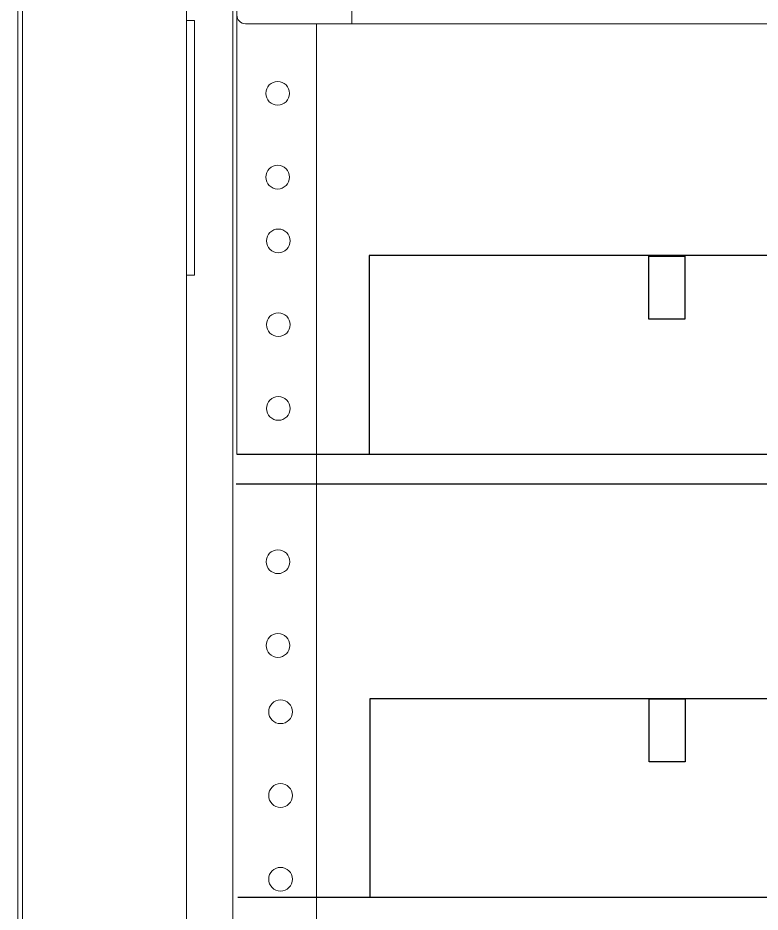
# Model space of a CAD drawing. Header units: inches. Extents: x 29 to 2254, y 8 to 2046.
# Drawn here: x 29.03 to 34.17, y 24.77 to 30.96 of the extents above; entities that cross this region are included whole.
import ezdxf

# ---------------------------------------------------------------- set-up
doc = ezdxf.new("R2010")
doc.units = ezdxf.units.IN
doc.header["$MEASUREMENT"] = 0
doc.layers.add('AV3', color=7, linetype='Continuous')

msp = doc.modelspace()

# ---------------------------------------------------------------- linework, layer by layer
at = {"color": 7, "linetype": 'Continuous', "lineweight": 18}
for p, q in [((29.0612, 47.6448), (29.0612, 14.712)), ((30.1984, 46.3235), (30.1984, 16.0334)), ((30.5178, 46.3235), (30.5178, 16.0334)), ((29.0291, 16.1076), (29.0291, 46.1493)), ((30.5466, 31.1637), (30.5466, 27.9433)), ((30.1984, 30.9463), (30.2393, 30.9463)), ((30.2393, 30.9463), (30.2532, 30.9463)), ((30.2532, 30.9463), (30.2532, 29.1833)), ((31.0981, 30.9245), (31.0981, 16.556)), ((30.2393, 29.1833), (30.1984, 29.1833)), ((30.2532, 29.1833), (30.2393, 29.1833))]:
    msp.add_line(p, q, dxfattribs=at)
for centre in [(30.8291, 30.4418), (30.8291, 29.8615), (30.8336, 29.4199), (30.8336, 28.8396), (30.8336, 28.2594), (30.831, 27.1976), (30.831, 26.6174), (30.8492, 26.1584), (30.8492, 25.5782), (30.8492, 24.9979)]:
    msp.add_circle(centre, 0.0822, dxfattribs=at)
at = {"color": 0, "lineweight": 5}
for points in [[(31.3435, 30.9245), (31.3435, 30.9245), (31.3435, 32.4999), (31.3435, 32.4999)], [(30.605, 30.9245), (30.605, 30.9245), (31.3435, 30.9245), (31.3435, 30.9245)], [(47.3566, 30.9245), (47.3566, 30.9245), (31.3435, 30.9245), (31.3435, 30.9245)], [(31.3435, 30.9245), (31.3435, 30.9245), (31.3435, 30.9245), (31.3435, 30.9245)]]:
    msp.add_open_spline(points, degree=3, dxfattribs=at)
msp.add_open_spline([(30.5466, 30.9829), (30.5466, 30.9674), (30.5527, 30.9526), (30.5637, 30.9416), (30.5637, 30.9416), (30.5746, 30.9307), (30.5895, 30.9245), (30.605, 30.9245)], degree=3, knots=[0, 0, 0, 0, 0.5, 0.5, 0.5, 0.5, 1, 1, 1, 1], dxfattribs=at)
at = {"layer": 'AV3'}
for p, q in [((30.5466, 27.9433), (48.1863, 27.9433)), ((30.541, 27.7372), (48.1807, 27.7372)), ((30.5522, 24.8735), (48.1919, 24.8735))]:
    msp.add_line(p, q, dxfattribs=at)
for points in [[(35.8173, 29.3177), (31.4621, 29.3177), (31.4621, 27.9433), (35.8173, 27.9433)], [(35.8229, 26.2479), (31.4677, 26.2479), (31.4677, 24.8735), (35.8229, 24.8735)]]:
    msp.add_lwpolyline(points, close=True, dxfattribs=at)
at = {"layer": 'AV3', "color": 7, "true_color": 0xffffff}
for points in [[(33.3997, 29.3152), (33.6497, 29.3152), (33.6497, 28.8781), (33.3997, 28.8781)], [(33.4031, 26.2475), (33.6531, 26.2475), (33.6531, 25.8104), (33.4031, 25.8104)]]:
    msp.add_lwpolyline(points, close=True, dxfattribs=at)

doc.saveas('drawing.dxf')
